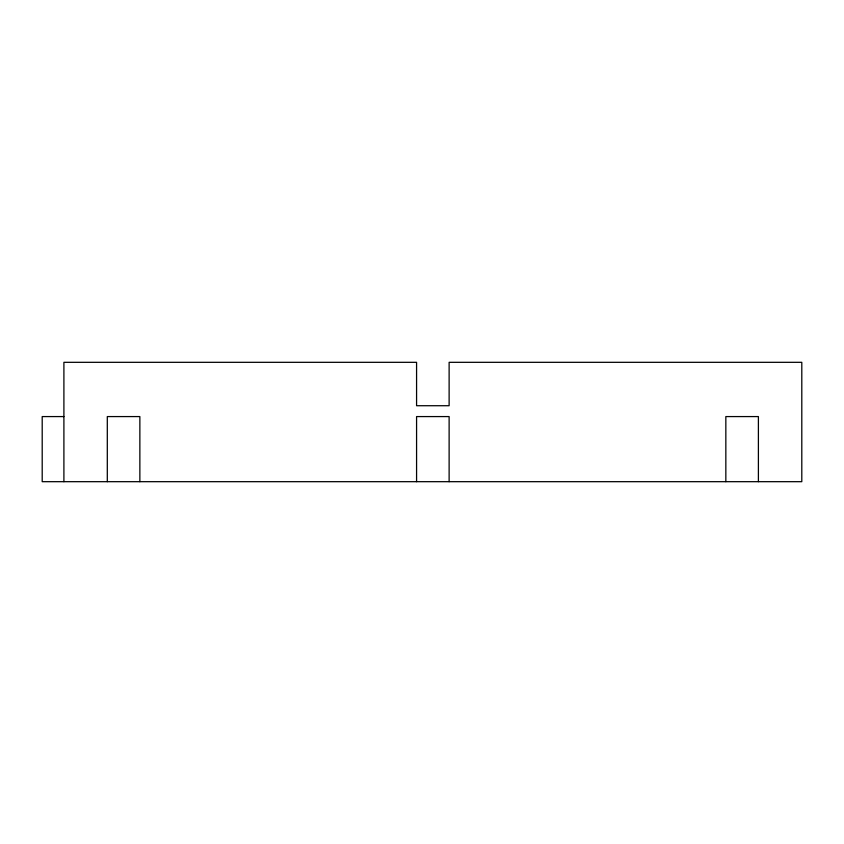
<?xml version="1.0" encoding="UTF-8"?>
<svg xmlns="http://www.w3.org/2000/svg" width="844" height="844" viewBox="0 0 844 844"><rect width="100%" height="100%" fill="white"/><g stroke="black" fill="none" stroke-linecap="round" stroke-linejoin="round"><path stroke-width="1.27" d="M63.901 416.577L42.2 416.577L42.2 481.681L801.8 481.681L801.8 362.319L449.124 362.319L449.124 405.721L416.577 405.721L416.577 362.319L63.901 362.319L63.901 481.681M758.397 481.681L758.397 416.577L725.84 416.577L725.84 481.681M449.124 481.681L449.124 416.577L416.577 416.577L416.577 481.681M139.861 481.681L139.861 416.577L107.304 416.577L107.304 481.681"/></g></svg>
